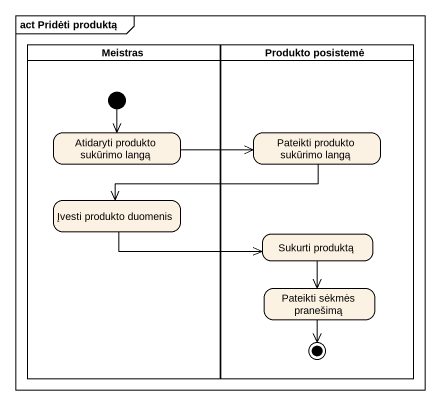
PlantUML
@startuml
mainframe act Pridėti produktą
hide empty description
state Meistras <<partition>> {
  state "Atidaryti produkto sukūrimo langą" as Atidaryti_produkto_sukūrimo
  state "Įvesti produkto duomenis" as Įvesti_produkto_duomenis
  [*] --> Atidaryti_produkto_sukūrimo
}
state "Produkto posistemė" as Produkto_posistemė <<partition>> {
  state "Pateikti produkto sukūrimo langą" as Pateikti_produkto_sukūrimo
  state "Sukurti produktą" as Sukurti_produktą
  state "Pateikti sėkmės pranešimą" as Pateikti_sėkmės_pranešimą
  Pateikti_sėkmės_pranešimą --> [*]
}
Atidaryti_produkto_sukūrimo -right-> Pateikti_produkto_sukūrimo
Pateikti_produkto_sukūrimo -left-> Įvesti_produkto_duomenis
Įvesti_produkto_duomenis -right-> Sukurti_produktą
Sukurti_produktą --> Pateikti_sėkmės_pranešimą
@enduml
